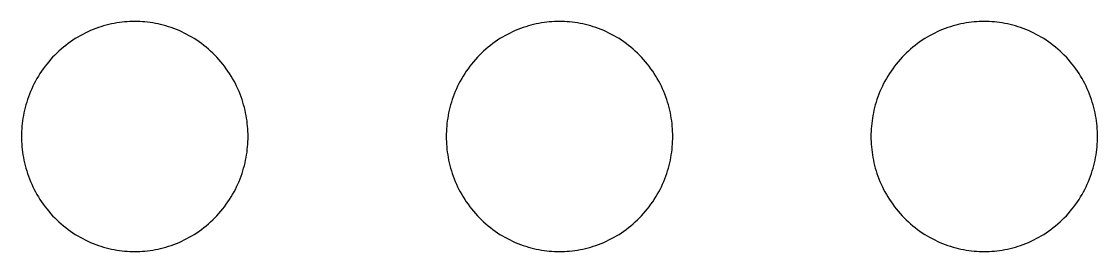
# Model space of a CAD drawing. Header units: millimetres. Extents: x 0 to 4030, y -54 to 2762.
# Drawn here: x 1748.37 to 1780.27, y 478.37 to 485.21 of the extents above; entities that cross this region are included whole.
import ezdxf

# ---------------------------------------------------------------- set-up
doc = ezdxf.new("R2010")
doc.units = ezdxf.units.MM
doc.header["$MEASUREMENT"] = 0
doc.layers.add('Utwórz2D linie widoczne', color=7, linetype='Continuous', true_color=0x000000)

msp = doc.modelspace()

# ---------------------------------------------------------------- linework, layer by layer
at = {"layer": 'Utwórz2D linie widoczne'}
for p, q in [((1750.411, 484.934), (1750.334, 484.9)), ((1750.488, 484.966), (1750.411, 484.934)), ((1750.566, 484.996), (1750.488, 484.966)), ((1750.644, 485.024), (1750.566, 484.996)), ((1750.722, 485.05), (1750.644, 485.024)), ((1750.8, 485.074), (1750.722, 485.05)), ((1750.879, 485.096), (1750.8, 485.074)), ((1750.957, 485.116), (1750.879, 485.096)), ((1751.035, 485.133), (1750.957, 485.116)), ((1751.113, 485.149), (1751.035, 485.133)), ((1751.191, 485.163), (1751.113, 485.149)), ((1751.269, 485.174), (1751.191, 485.163)), ((1751.346, 485.184), (1751.269, 485.174)), ((1751.423, 485.192), (1751.346, 485.184)), ((1751.499, 485.198), (1751.423, 485.192)), ((1751.575, 485.203), (1751.499, 485.198)), ((1751.65, 485.205), (1751.575, 485.203)), ((1751.724, 485.206), (1751.65, 485.205)), ((1751.799, 485.205), (1751.724, 485.206)), ((1751.874, 485.203), (1751.799, 485.205)), ((1751.95, 485.198), (1751.874, 485.203)), ((1752.026, 485.192), (1751.95, 485.198)), ((1752.103, 485.184), (1752.026, 485.192)), ((1752.18, 485.174), (1752.103, 485.184)), ((1752.258, 485.163), (1752.18, 485.174)), ((1752.336, 485.149), (1752.258, 485.163)), ((1752.414, 485.133), (1752.336, 485.149)), ((1752.492, 485.116), (1752.414, 485.133)), ((1752.57, 485.096), (1752.492, 485.116)), ((1752.648, 485.074), (1752.57, 485.096)), ((1752.727, 485.05), (1752.648, 485.074)), ((1752.805, 485.024), (1752.727, 485.05)), ((1752.883, 484.996), (1752.805, 485.024)), ((1752.961, 484.966), (1752.883, 484.996)), ((1753.038, 484.934), (1752.961, 484.966)), ((1753.115, 484.9), (1753.038, 484.934)), ((1763.004, 484.934), (1762.927, 484.9)), ((1763.081, 484.966), (1763.004, 484.934)), ((1763.159, 484.996), (1763.081, 484.966)), ((1763.237, 485.024), (1763.159, 484.996)), ((1763.315, 485.05), (1763.237, 485.024)), ((1763.394, 485.074), (1763.315, 485.05)), ((1763.472, 485.096), (1763.394, 485.074)), ((1763.55, 485.116), (1763.472, 485.096)), ((1763.628, 485.133), (1763.55, 485.116)), ((1763.706, 485.149), (1763.628, 485.133)), ((1763.784, 485.163), (1763.706, 485.149)), ((1763.862, 485.174), (1763.784, 485.163)), ((1763.939, 485.184), (1763.862, 485.174)), ((1764.016, 485.192), (1763.939, 485.184)), ((1764.092, 485.198), (1764.016, 485.192)), ((1764.168, 485.203), (1764.092, 485.198)), ((1764.243, 485.205), (1764.168, 485.203)), ((1764.318, 485.206), (1764.243, 485.205)), ((1764.392, 485.205), (1764.318, 485.206)), ((1764.467, 485.203), (1764.392, 485.205)), ((1764.543, 485.198), (1764.467, 485.203)), ((1764.619, 485.192), (1764.543, 485.198)), ((1764.696, 485.184), (1764.619, 485.192)), ((1764.773, 485.174), (1764.696, 485.184)), ((1764.851, 485.163), (1764.773, 485.174)), ((1764.929, 485.149), (1764.851, 485.163)), ((1765.007, 485.133), (1764.929, 485.149)), ((1765.085, 485.116), (1765.007, 485.133)), ((1765.163, 485.096), (1765.085, 485.116)), ((1765.242, 485.074), (1765.163, 485.096)), ((1765.32, 485.05), (1765.242, 485.074)), ((1765.398, 485.024), (1765.32, 485.05)), ((1765.476, 484.996), (1765.398, 485.024)), ((1765.554, 484.966), (1765.476, 484.996)), ((1765.631, 484.934), (1765.554, 484.966)), ((1765.708, 484.9), (1765.631, 484.934)), ((1775.597, 484.934), (1775.52, 484.9)), ((1775.675, 484.966), (1775.597, 484.934)), ((1775.752, 484.996), (1775.675, 484.966)), ((1775.83, 485.024), (1775.752, 484.996)), ((1775.908, 485.05), (1775.83, 485.024)), ((1775.987, 485.074), (1775.908, 485.05)), ((1776.065, 485.096), (1775.987, 485.074)), ((1776.143, 485.116), (1776.065, 485.096)), ((1776.222, 485.133), (1776.143, 485.116)), ((1776.3, 485.149), (1776.222, 485.133)), ((1776.377, 485.163), (1776.3, 485.149)), ((1776.455, 485.174), (1776.377, 485.163)), ((1776.532, 485.184), (1776.455, 485.174)), ((1776.609, 485.192), (1776.532, 485.184)), ((1776.685, 485.198), (1776.609, 485.192)), ((1776.761, 485.203), (1776.685, 485.198)), ((1776.836, 485.205), (1776.761, 485.203)), ((1776.911, 485.206), (1776.836, 485.205)), ((1776.985, 485.205), (1776.911, 485.206)), ((1777.06, 485.203), (1776.985, 485.205)), ((1777.136, 485.198), (1777.06, 485.203)), ((1777.212, 485.192), (1777.136, 485.198)), ((1777.289, 485.184), (1777.212, 485.192)), ((1777.366, 485.174), (1777.289, 485.184)), ((1777.444, 485.163), (1777.366, 485.174)), ((1777.522, 485.149), (1777.444, 485.163)), ((1777.6, 485.133), (1777.522, 485.149)), ((1777.678, 485.116), (1777.6, 485.133)), ((1777.756, 485.096), (1777.678, 485.116)), ((1777.835, 485.074), (1777.756, 485.096)), ((1777.913, 485.05), (1777.835, 485.074)), ((1777.991, 485.024), (1777.913, 485.05)), ((1778.069, 484.996), (1777.991, 485.024)), ((1778.147, 484.966), (1778.069, 484.996)), ((1778.224, 484.934), (1778.147, 484.966)), ((1778.301, 484.9), (1778.224, 484.934)), ((1749.815, 484.6), (1749.745, 484.549)), ((1749.887, 484.649), (1749.815, 484.6)), ((1749.959, 484.696), (1749.887, 484.649)), ((1750.033, 484.741), (1749.959, 484.696)), ((1750.107, 484.784), (1750.033, 484.741)), ((1750.182, 484.824), (1750.107, 484.784)), ((1750.258, 484.863), (1750.182, 484.824)), ((1750.334, 484.9), (1750.258, 484.863)), ((1753.191, 484.863), (1753.115, 484.9)), ((1753.267, 484.824), (1753.191, 484.863)), ((1753.342, 484.784), (1753.267, 484.824)), ((1753.416, 484.741), (1753.342, 484.784)), ((1753.49, 484.696), (1753.416, 484.741)), ((1753.562, 484.649), (1753.49, 484.696)), ((1753.634, 484.6), (1753.562, 484.649)), ((1753.704, 484.549), (1753.634, 484.6)), ((1762.408, 484.6), (1762.338, 484.549)), ((1762.48, 484.649), (1762.408, 484.6)), ((1762.552, 484.696), (1762.48, 484.649)), ((1762.626, 484.741), (1762.552, 484.696)), ((1762.7, 484.784), (1762.626, 484.741)), ((1762.775, 484.824), (1762.7, 484.784)), ((1762.851, 484.863), (1762.775, 484.824)), ((1762.927, 484.9), (1762.851, 484.863)), ((1765.784, 484.863), (1765.708, 484.9)), ((1765.86, 484.824), (1765.784, 484.863)), ((1765.935, 484.784), (1765.86, 484.824)), ((1766.009, 484.741), (1765.935, 484.784)), ((1766.083, 484.696), (1766.009, 484.741)), ((1766.155, 484.649), (1766.083, 484.696)), ((1766.227, 484.6), (1766.155, 484.649)), ((1766.297, 484.549), (1766.227, 484.6)), ((1775.002, 484.6), (1774.931, 484.549)), ((1775.073, 484.649), (1775.002, 484.6)), ((1775.146, 484.696), (1775.073, 484.649)), ((1775.219, 484.741), (1775.146, 484.696)), ((1775.293, 484.784), (1775.219, 484.741)), ((1775.368, 484.824), (1775.293, 484.784)), ((1775.444, 484.863), (1775.368, 484.824)), ((1775.52, 484.9), (1775.444, 484.863)), ((1778.377, 484.863), (1778.301, 484.9)), ((1778.453, 484.824), (1778.377, 484.863)), ((1778.528, 484.784), (1778.453, 484.824)), ((1778.602, 484.741), (1778.528, 484.784)), ((1778.676, 484.696), (1778.602, 484.741)), ((1778.748, 484.649), (1778.676, 484.696)), ((1778.82, 484.6), (1778.748, 484.649)), ((1778.89, 484.549), (1778.82, 484.6)), ((1749.476, 484.327), (1749.412, 484.267)), ((1749.541, 484.385), (1749.476, 484.327)), ((1749.608, 484.442), (1749.541, 484.385)), ((1749.676, 484.497), (1749.608, 484.442)), ((1749.745, 484.549), (1749.676, 484.497)), ((1753.773, 484.497), (1753.704, 484.549)), ((1753.841, 484.442), (1753.773, 484.497)), ((1753.908, 484.385), (1753.841, 484.442)), ((1753.973, 484.327), (1753.908, 484.385)), ((1754.037, 484.267), (1753.973, 484.327)), ((1762.069, 484.327), (1762.005, 484.267)), ((1762.134, 484.385), (1762.069, 484.327)), ((1762.201, 484.442), (1762.134, 484.385)), ((1762.269, 484.497), (1762.201, 484.442)), ((1762.338, 484.549), (1762.269, 484.497)), ((1766.366, 484.497), (1766.297, 484.549)), ((1766.434, 484.442), (1766.366, 484.497)), ((1766.501, 484.385), (1766.434, 484.442)), ((1766.566, 484.327), (1766.501, 484.385)), ((1766.63, 484.267), (1766.566, 484.327)), ((1774.662, 484.327), (1774.598, 484.267)), ((1774.727, 484.385), (1774.662, 484.327)), ((1774.794, 484.442), (1774.727, 484.385)), ((1774.862, 484.497), (1774.794, 484.442)), ((1774.931, 484.549), (1774.862, 484.497)), ((1778.959, 484.497), (1778.89, 484.549)), ((1779.027, 484.442), (1778.959, 484.497)), ((1779.094, 484.385), (1779.027, 484.442)), ((1779.159, 484.327), (1779.094, 484.385)), ((1779.223, 484.267), (1779.159, 484.327)), ((1749.173, 484.011), (1749.117, 483.943)), ((1749.23, 484.077), (1749.173, 484.011)), ((1749.289, 484.142), (1749.23, 484.077)), ((1749.35, 484.205), (1749.289, 484.142)), ((1749.412, 484.267), (1749.35, 484.205)), ((1754.099, 484.205), (1754.037, 484.267)), ((1754.16, 484.142), (1754.099, 484.205)), ((1754.219, 484.077), (1754.16, 484.142)), ((1754.276, 484.011), (1754.219, 484.077)), ((1754.332, 483.943), (1754.276, 484.011)), ((1761.766, 484.011), (1761.71, 483.943)), ((1761.823, 484.077), (1761.766, 484.011)), ((1761.882, 484.142), (1761.823, 484.077)), ((1761.943, 484.205), (1761.882, 484.142)), ((1762.005, 484.267), (1761.943, 484.205)), ((1766.692, 484.205), (1766.63, 484.267)), ((1766.753, 484.142), (1766.692, 484.205)), ((1766.812, 484.077), (1766.753, 484.142)), ((1766.869, 484.011), (1766.812, 484.077)), ((1766.925, 483.943), (1766.869, 484.011)), ((1774.359, 484.011), (1774.304, 483.943)), ((1774.416, 484.077), (1774.359, 484.011)), ((1774.475, 484.142), (1774.416, 484.077)), ((1774.536, 484.205), (1774.475, 484.142)), ((1774.598, 484.267), (1774.536, 484.205)), ((1779.285, 484.205), (1779.223, 484.267)), ((1779.346, 484.142), (1779.285, 484.205)), ((1779.405, 484.077), (1779.346, 484.142)), ((1779.462, 484.011), (1779.405, 484.077)), ((1779.518, 483.943), (1779.462, 484.011)), ((1748.914, 483.659), (1748.868, 483.585)), ((1748.962, 483.732), (1748.914, 483.659)), ((1749.012, 483.803), (1748.962, 483.732)), ((1749.064, 483.874), (1749.012, 483.803)), ((1749.117, 483.943), (1749.064, 483.874)), ((1754.385, 483.874), (1754.332, 483.943)), ((1754.437, 483.803), (1754.385, 483.874)), ((1754.487, 483.732), (1754.437, 483.803)), ((1754.535, 483.659), (1754.487, 483.732)), ((1754.581, 483.585), (1754.535, 483.659)), ((1761.507, 483.659), (1761.461, 483.585)), ((1761.555, 483.732), (1761.507, 483.659)), ((1761.605, 483.803), (1761.555, 483.732)), ((1761.657, 483.874), (1761.605, 483.803)), ((1761.71, 483.943), (1761.657, 483.874)), ((1766.978, 483.874), (1766.925, 483.943)), ((1767.03, 483.803), (1766.978, 483.874)), ((1767.08, 483.732), (1767.03, 483.803)), ((1767.128, 483.659), (1767.08, 483.732)), ((1767.174, 483.585), (1767.128, 483.659)), ((1774.1, 483.659), (1774.054, 483.585)), ((1774.148, 483.732), (1774.1, 483.659)), ((1774.198, 483.803), (1774.148, 483.732)), ((1774.25, 483.874), (1774.198, 483.803)), ((1774.304, 483.943), (1774.25, 483.874)), ((1779.571, 483.874), (1779.518, 483.943)), ((1779.623, 483.803), (1779.571, 483.874)), ((1779.673, 483.732), (1779.623, 483.803)), ((1779.721, 483.659), (1779.673, 483.732)), ((1779.767, 483.585), (1779.721, 483.659)), ((1748.741, 483.359), (1748.704, 483.282)), ((1748.781, 483.435), (1748.741, 483.359)), ((1748.824, 483.511), (1748.781, 483.435)), ((1748.868, 483.585), (1748.824, 483.511)), ((1754.625, 483.511), (1754.581, 483.585)), ((1754.667, 483.435), (1754.625, 483.511)), ((1754.707, 483.359), (1754.667, 483.435)), ((1754.745, 483.282), (1754.707, 483.359)), ((1761.335, 483.359), (1761.297, 483.282)), ((1761.375, 483.435), (1761.335, 483.359)), ((1761.417, 483.511), (1761.375, 483.435)), ((1761.461, 483.585), (1761.417, 483.511)), ((1767.218, 483.511), (1767.174, 483.585)), ((1767.261, 483.435), (1767.218, 483.511)), ((1767.301, 483.359), (1767.261, 483.435)), ((1767.339, 483.282), (1767.301, 483.359)), ((1773.928, 483.359), (1773.89, 483.282)), ((1773.968, 483.435), (1773.928, 483.359)), ((1774.01, 483.511), (1773.968, 483.435)), ((1774.054, 483.585), (1774.01, 483.511)), ((1779.812, 483.511), (1779.767, 483.585)), ((1779.854, 483.435), (1779.812, 483.511)), ((1779.894, 483.359), (1779.854, 483.435)), ((1779.932, 483.282), (1779.894, 483.359)), ((1748.602, 483.047), (1748.572, 482.968)), ((1748.634, 483.126), (1748.602, 483.047)), ((1748.668, 483.204), (1748.634, 483.126)), ((1748.704, 483.282), (1748.668, 483.204)), ((1754.781, 483.204), (1754.745, 483.282)), ((1754.815, 483.126), (1754.781, 483.204)), ((1754.847, 483.047), (1754.815, 483.126)), ((1754.876, 482.968), (1754.847, 483.047)), ((1761.195, 483.047), (1761.166, 482.968)), ((1761.227, 483.126), (1761.195, 483.047)), ((1761.261, 483.204), (1761.227, 483.126)), ((1761.297, 483.282), (1761.261, 483.204)), ((1767.374, 483.204), (1767.339, 483.282)), ((1767.408, 483.126), (1767.374, 483.204)), ((1767.44, 483.047), (1767.408, 483.126)), ((1767.47, 482.968), (1767.44, 483.047)), ((1773.788, 483.047), (1773.759, 482.968)), ((1773.82, 483.126), (1773.788, 483.047)), ((1773.854, 483.204), (1773.82, 483.126)), ((1773.89, 483.282), (1773.854, 483.204)), ((1779.967, 483.204), (1779.932, 483.282)), ((1780.001, 483.126), (1779.967, 483.204)), ((1780.033, 483.047), (1780.001, 483.126)), ((1780.063, 482.968), (1780.033, 483.047)), ((1748.496, 482.73), (1748.475, 482.65)), ((1748.519, 482.809), (1748.496, 482.73)), ((1748.545, 482.889), (1748.519, 482.809)), ((1748.572, 482.968), (1748.545, 482.889)), ((1754.904, 482.889), (1754.876, 482.968)), ((1754.93, 482.809), (1754.904, 482.889)), ((1754.953, 482.73), (1754.93, 482.809)), ((1754.974, 482.65), (1754.953, 482.73)), ((1761.089, 482.73), (1761.068, 482.65)), ((1761.112, 482.809), (1761.089, 482.73)), ((1761.138, 482.889), (1761.112, 482.809)), ((1761.166, 482.968), (1761.138, 482.889)), ((1767.497, 482.889), (1767.47, 482.968)), ((1767.523, 482.809), (1767.497, 482.889)), ((1767.546, 482.73), (1767.523, 482.809)), ((1767.567, 482.65), (1767.546, 482.73)), ((1773.682, 482.73), (1773.661, 482.65)), ((1773.706, 482.809), (1773.682, 482.73)), ((1773.731, 482.889), (1773.706, 482.809)), ((1773.759, 482.968), (1773.731, 482.889)), ((1780.09, 482.889), (1780.063, 482.968)), ((1780.116, 482.809), (1780.09, 482.889)), ((1780.139, 482.73), (1780.116, 482.809)), ((1780.161, 482.65), (1780.139, 482.73)), ((1748.422, 482.411), (1748.409, 482.332)), ((1748.438, 482.491), (1748.422, 482.411)), ((1748.455, 482.57), (1748.438, 482.491)), ((1748.475, 482.65), (1748.455, 482.57)), ((1754.994, 482.57), (1754.974, 482.65)), ((1755.011, 482.491), (1754.994, 482.57)), ((1755.027, 482.411), (1755.011, 482.491)), ((1755.04, 482.332), (1755.027, 482.411)), ((1761.015, 482.411), (1761.002, 482.332)), ((1761.031, 482.491), (1761.015, 482.411)), ((1761.048, 482.57), (1761.031, 482.491)), ((1761.068, 482.65), (1761.048, 482.57)), ((1767.587, 482.57), (1767.567, 482.65)), ((1767.604, 482.491), (1767.587, 482.57)), ((1767.62, 482.411), (1767.604, 482.491)), ((1767.633, 482.332), (1767.62, 482.411)), ((1773.609, 482.411), (1773.595, 482.332)), ((1773.624, 482.491), (1773.609, 482.411)), ((1773.641, 482.57), (1773.624, 482.491)), ((1773.661, 482.65), (1773.641, 482.57)), ((1780.18, 482.57), (1780.161, 482.65)), ((1780.197, 482.491), (1780.18, 482.57)), ((1780.213, 482.411), (1780.197, 482.491)), ((1780.226, 482.332), (1780.213, 482.411)), ((1748.38, 482.096), (1748.374, 482.019)), ((1748.388, 482.175), (1748.38, 482.096)), ((1748.397, 482.253), (1748.388, 482.175)), ((1748.409, 482.332), (1748.397, 482.253)), ((1755.052, 482.253), (1755.04, 482.332)), ((1755.061, 482.175), (1755.052, 482.253)), ((1755.069, 482.096), (1755.061, 482.175)), ((1755.075, 482.019), (1755.069, 482.096)), ((1760.973, 482.096), (1760.967, 482.019)), ((1760.981, 482.175), (1760.973, 482.096)), ((1760.99, 482.253), (1760.981, 482.175)), ((1761.002, 482.332), (1760.99, 482.253)), ((1767.645, 482.253), (1767.633, 482.332)), ((1767.654, 482.175), (1767.645, 482.253)), ((1767.662, 482.096), (1767.654, 482.175)), ((1767.668, 482.019), (1767.662, 482.096)), ((1773.566, 482.096), (1773.56, 482.019)), ((1773.574, 482.175), (1773.566, 482.096)), ((1773.584, 482.253), (1773.574, 482.175)), ((1773.595, 482.332), (1773.584, 482.253)), ((1780.238, 482.253), (1780.226, 482.332)), ((1780.247, 482.175), (1780.238, 482.253)), ((1780.255, 482.096), (1780.247, 482.175)), ((1780.261, 482.019), (1780.255, 482.096)), ((1748.367, 481.865), (1748.366, 481.789)), ((1748.366, 481.789), (1748.367, 481.714)), ((1748.37, 481.942), (1748.367, 481.865)), ((1748.374, 482.019), (1748.37, 481.942)), ((1755.079, 481.942), (1755.075, 482.019)), ((1755.082, 481.865), (1755.079, 481.942)), ((1755.083, 481.789), (1755.082, 481.865)), ((1755.082, 481.714), (1755.083, 481.789)), ((1760.96, 481.865), (1760.959, 481.789)), ((1760.959, 481.789), (1760.96, 481.714)), ((1760.963, 481.942), (1760.96, 481.865)), ((1760.967, 482.019), (1760.963, 481.942)), ((1767.672, 481.942), (1767.668, 482.019)), ((1767.675, 481.865), (1767.672, 481.942)), ((1767.676, 481.789), (1767.675, 481.865)), ((1767.675, 481.714), (1767.676, 481.789)), ((1773.553, 481.865), (1773.552, 481.789)), ((1773.552, 481.789), (1773.553, 481.714)), ((1773.556, 481.942), (1773.553, 481.865)), ((1773.56, 482.019), (1773.556, 481.942)), ((1780.265, 481.942), (1780.261, 482.019)), ((1780.268, 481.865), (1780.265, 481.942)), ((1780.269, 481.789), (1780.268, 481.865)), ((1780.268, 481.714), (1780.269, 481.789)), ((1748.367, 481.714), (1748.37, 481.637)), ((1748.37, 481.637), (1748.374, 481.56)), ((1748.374, 481.56), (1748.38, 481.482)), ((1748.38, 481.482), (1748.388, 481.404)), ((1755.061, 481.404), (1755.069, 481.482)), ((1755.069, 481.482), (1755.075, 481.56)), ((1755.075, 481.56), (1755.079, 481.637)), ((1755.079, 481.637), (1755.082, 481.714)), ((1760.96, 481.714), (1760.963, 481.637)), ((1760.963, 481.637), (1760.967, 481.56)), ((1760.967, 481.56), (1760.973, 481.482)), ((1760.973, 481.482), (1760.981, 481.404)), ((1767.654, 481.404), (1767.662, 481.482)), ((1767.662, 481.482), (1767.668, 481.56)), ((1767.668, 481.56), (1767.672, 481.637)), ((1767.672, 481.637), (1767.675, 481.714)), ((1773.553, 481.714), (1773.556, 481.637)), ((1773.556, 481.637), (1773.56, 481.56)), ((1773.56, 481.56), (1773.566, 481.482)), ((1773.566, 481.482), (1773.574, 481.404)), ((1780.247, 481.404), (1780.255, 481.482)), ((1780.255, 481.482), (1780.261, 481.56)), ((1780.261, 481.56), (1780.265, 481.637)), ((1780.265, 481.637), (1780.268, 481.714)), ((1748.388, 481.404), (1748.397, 481.326)), ((1748.397, 481.326), (1748.409, 481.247)), ((1748.409, 481.247), (1748.422, 481.168)), ((1748.422, 481.168), (1748.438, 481.088)), ((1755.011, 481.088), (1755.027, 481.168)), ((1755.027, 481.168), (1755.04, 481.247)), ((1755.04, 481.247), (1755.052, 481.326)), ((1755.052, 481.326), (1755.061, 481.404)), ((1760.981, 481.404), (1760.99, 481.326)), ((1760.99, 481.326), (1761.002, 481.247)), ((1761.002, 481.247), (1761.015, 481.168)), ((1761.015, 481.168), (1761.031, 481.088)), ((1767.604, 481.088), (1767.62, 481.168)), ((1767.62, 481.168), (1767.633, 481.247)), ((1767.633, 481.247), (1767.645, 481.326)), ((1767.645, 481.326), (1767.654, 481.404)), ((1773.574, 481.404), (1773.584, 481.326)), ((1773.584, 481.326), (1773.595, 481.247)), ((1773.595, 481.247), (1773.609, 481.168)), ((1773.609, 481.168), (1773.624, 481.088)), ((1780.197, 481.088), (1780.213, 481.168)), ((1780.213, 481.168), (1780.226, 481.247)), ((1780.226, 481.247), (1780.238, 481.326)), ((1780.238, 481.326), (1780.247, 481.404)), ((1748.438, 481.088), (1748.455, 481.009)), ((1748.455, 481.009), (1748.475, 480.929)), ((1748.475, 480.929), (1748.496, 480.849)), ((1748.496, 480.849), (1748.519, 480.77)), ((1754.93, 480.77), (1754.953, 480.849)), ((1754.953, 480.849), (1754.974, 480.929)), ((1754.974, 480.929), (1754.994, 481.009)), ((1754.994, 481.009), (1755.011, 481.088)), ((1761.031, 481.088), (1761.048, 481.009)), ((1761.048, 481.009), (1761.068, 480.929)), ((1761.068, 480.929), (1761.089, 480.849)), ((1761.089, 480.849), (1761.112, 480.77)), ((1767.523, 480.77), (1767.546, 480.849)), ((1767.546, 480.849), (1767.567, 480.929)), ((1767.567, 480.929), (1767.587, 481.009)), ((1767.587, 481.009), (1767.604, 481.088)), ((1773.624, 481.088), (1773.641, 481.009)), ((1773.641, 481.009), (1773.661, 480.929)), ((1773.661, 480.929), (1773.682, 480.849)), ((1773.682, 480.849), (1773.706, 480.77)), ((1780.116, 480.77), (1780.139, 480.849)), ((1780.139, 480.849), (1780.161, 480.929)), ((1780.161, 480.929), (1780.18, 481.009)), ((1780.18, 481.009), (1780.197, 481.088)), ((1748.519, 480.77), (1748.545, 480.69)), ((1748.545, 480.69), (1748.572, 480.611)), ((1748.572, 480.611), (1748.602, 480.532)), ((1748.602, 480.532), (1748.634, 480.453)), ((1748.634, 480.453), (1748.668, 480.375)), ((1754.781, 480.375), (1754.815, 480.453)), ((1754.815, 480.453), (1754.847, 480.532)), ((1754.847, 480.532), (1754.876, 480.611)), ((1754.876, 480.611), (1754.904, 480.69)), ((1754.904, 480.69), (1754.93, 480.77)), ((1761.112, 480.77), (1761.138, 480.69)), ((1761.138, 480.69), (1761.166, 480.611)), ((1761.166, 480.611), (1761.195, 480.532)), ((1761.195, 480.532), (1761.227, 480.453)), ((1761.227, 480.453), (1761.261, 480.375)), ((1767.374, 480.375), (1767.408, 480.453)), ((1767.408, 480.453), (1767.44, 480.532)), ((1767.44, 480.532), (1767.47, 480.611)), ((1767.47, 480.611), (1767.497, 480.69)), ((1767.497, 480.69), (1767.523, 480.77)), ((1773.706, 480.77), (1773.731, 480.69)), ((1773.731, 480.69), (1773.759, 480.611)), ((1773.759, 480.611), (1773.788, 480.532)), ((1773.788, 480.532), (1773.82, 480.453)), ((1773.82, 480.453), (1773.854, 480.375)), ((1779.967, 480.375), (1780.001, 480.453)), ((1780.001, 480.453), (1780.033, 480.532)), ((1780.033, 480.532), (1780.063, 480.611)), ((1780.063, 480.611), (1780.09, 480.69)), ((1780.09, 480.69), (1780.116, 480.77)), ((1748.668, 480.375), (1748.704, 480.297)), ((1748.704, 480.297), (1748.741, 480.22)), ((1748.741, 480.22), (1748.781, 480.144)), ((1748.781, 480.144), (1748.824, 480.068)), ((1754.625, 480.068), (1754.667, 480.144)), ((1754.667, 480.144), (1754.707, 480.22)), ((1754.707, 480.22), (1754.745, 480.297)), ((1754.745, 480.297), (1754.781, 480.375)), ((1761.261, 480.375), (1761.297, 480.297)), ((1761.297, 480.297), (1761.335, 480.22)), ((1761.335, 480.22), (1761.375, 480.144)), ((1761.375, 480.144), (1761.417, 480.068)), ((1767.218, 480.068), (1767.261, 480.144)), ((1767.261, 480.144), (1767.301, 480.22)), ((1767.301, 480.22), (1767.339, 480.297)), ((1767.339, 480.297), (1767.374, 480.375)), ((1773.854, 480.375), (1773.89, 480.297)), ((1773.89, 480.297), (1773.928, 480.22)), ((1773.928, 480.22), (1773.968, 480.144)), ((1773.968, 480.144), (1774.01, 480.068)), ((1779.812, 480.068), (1779.854, 480.144)), ((1779.854, 480.144), (1779.894, 480.22)), ((1779.894, 480.22), (1779.932, 480.297)), ((1779.932, 480.297), (1779.967, 480.375)), ((1748.824, 480.068), (1748.868, 479.994)), ((1748.868, 479.994), (1748.914, 479.92)), ((1748.914, 479.92), (1748.962, 479.847)), ((1748.962, 479.847), (1749.012, 479.776)), ((1754.437, 479.776), (1754.487, 479.847)), ((1754.487, 479.847), (1754.535, 479.92)), ((1754.535, 479.92), (1754.581, 479.994)), ((1754.581, 479.994), (1754.625, 480.068)), ((1761.417, 480.068), (1761.461, 479.994)), ((1761.461, 479.994), (1761.507, 479.92)), ((1761.507, 479.92), (1761.555, 479.847)), ((1761.555, 479.847), (1761.605, 479.776)), ((1767.03, 479.776), (1767.08, 479.847)), ((1767.08, 479.847), (1767.128, 479.92)), ((1767.128, 479.92), (1767.174, 479.994)), ((1767.174, 479.994), (1767.218, 480.068)), ((1774.01, 480.068), (1774.054, 479.994)), ((1774.054, 479.994), (1774.1, 479.92)), ((1774.1, 479.92), (1774.148, 479.847)), ((1774.148, 479.847), (1774.198, 479.776)), ((1779.623, 479.776), (1779.673, 479.847)), ((1779.673, 479.847), (1779.721, 479.92)), ((1779.721, 479.92), (1779.767, 479.994)), ((1779.767, 479.994), (1779.812, 480.068)), ((1749.012, 479.776), (1749.064, 479.705)), ((1749.064, 479.705), (1749.117, 479.636)), ((1749.117, 479.636), (1749.173, 479.568)), ((1749.173, 479.568), (1749.23, 479.502)), ((1749.23, 479.502), (1749.289, 479.437)), ((1754.16, 479.437), (1754.219, 479.502)), ((1754.219, 479.502), (1754.276, 479.568)), ((1754.276, 479.568), (1754.332, 479.636)), ((1754.332, 479.636), (1754.385, 479.705)), ((1754.385, 479.705), (1754.437, 479.776)), ((1761.605, 479.776), (1761.657, 479.705)), ((1761.657, 479.705), (1761.71, 479.636)), ((1761.71, 479.636), (1761.766, 479.568)), ((1761.766, 479.568), (1761.823, 479.502)), ((1761.823, 479.502), (1761.882, 479.437)), ((1766.753, 479.437), (1766.812, 479.502)), ((1766.812, 479.502), (1766.869, 479.568)), ((1766.869, 479.568), (1766.925, 479.636)), ((1766.925, 479.636), (1766.978, 479.705)), ((1766.978, 479.705), (1767.03, 479.776)), ((1774.198, 479.776), (1774.25, 479.705)), ((1774.25, 479.705), (1774.304, 479.636)), ((1774.304, 479.636), (1774.359, 479.568)), ((1774.359, 479.568), (1774.416, 479.502)), ((1774.416, 479.502), (1774.475, 479.437)), ((1779.346, 479.437), (1779.405, 479.502)), ((1779.405, 479.502), (1779.462, 479.568)), ((1779.462, 479.568), (1779.518, 479.636)), ((1779.518, 479.636), (1779.571, 479.705)), ((1779.571, 479.705), (1779.623, 479.776)), ((1749.289, 479.437), (1749.35, 479.374)), ((1749.35, 479.374), (1749.412, 479.312)), ((1749.412, 479.312), (1749.476, 479.252)), ((1749.476, 479.252), (1749.541, 479.193)), ((1749.541, 479.193), (1749.608, 479.137)), ((1753.841, 479.137), (1753.908, 479.193)), ((1753.908, 479.193), (1753.973, 479.252)), ((1753.973, 479.252), (1754.037, 479.312)), ((1754.037, 479.312), (1754.099, 479.374)), ((1754.099, 479.374), (1754.16, 479.437)), ((1761.882, 479.437), (1761.943, 479.374)), ((1761.943, 479.374), (1762.005, 479.312)), ((1762.005, 479.312), (1762.069, 479.252)), ((1762.069, 479.252), (1762.134, 479.193)), ((1762.134, 479.193), (1762.201, 479.137)), ((1766.434, 479.137), (1766.501, 479.193)), ((1766.501, 479.193), (1766.566, 479.252)), ((1766.566, 479.252), (1766.63, 479.312)), ((1766.63, 479.312), (1766.692, 479.374)), ((1766.692, 479.374), (1766.753, 479.437)), ((1774.475, 479.437), (1774.536, 479.374)), ((1774.536, 479.374), (1774.598, 479.312)), ((1774.598, 479.312), (1774.662, 479.252)), ((1774.662, 479.252), (1774.727, 479.193)), ((1774.727, 479.193), (1774.794, 479.137)), ((1779.027, 479.137), (1779.094, 479.193)), ((1779.094, 479.193), (1779.159, 479.252)), ((1779.159, 479.252), (1779.223, 479.312)), ((1779.223, 479.312), (1779.285, 479.374)), ((1779.285, 479.374), (1779.346, 479.437)), ((1749.608, 479.137), (1749.676, 479.082)), ((1749.676, 479.082), (1749.745, 479.03)), ((1749.745, 479.03), (1749.815, 478.979)), ((1749.815, 478.979), (1749.887, 478.93)), ((1749.887, 478.93), (1749.959, 478.883)), ((1749.959, 478.883), (1750.033, 478.838)), ((1753.416, 478.838), (1753.49, 478.883)), ((1753.49, 478.883), (1753.562, 478.93)), ((1753.562, 478.93), (1753.634, 478.979)), ((1753.634, 478.979), (1753.704, 479.03)), ((1753.704, 479.03), (1753.773, 479.082)), ((1753.773, 479.082), (1753.841, 479.137)), ((1762.201, 479.137), (1762.269, 479.082)), ((1762.269, 479.082), (1762.338, 479.03)), ((1762.338, 479.03), (1762.408, 478.979)), ((1762.408, 478.979), (1762.48, 478.93)), ((1762.48, 478.93), (1762.552, 478.883)), ((1762.552, 478.883), (1762.626, 478.838)), ((1766.009, 478.838), (1766.083, 478.883)), ((1766.083, 478.883), (1766.155, 478.93)), ((1766.155, 478.93), (1766.227, 478.979)), ((1766.227, 478.979), (1766.297, 479.03)), ((1766.297, 479.03), (1766.366, 479.082)), ((1766.366, 479.082), (1766.434, 479.137)), ((1774.794, 479.137), (1774.862, 479.082)), ((1774.862, 479.082), (1774.931, 479.03)), ((1774.931, 479.03), (1775.002, 478.979)), ((1775.002, 478.979), (1775.073, 478.93)), ((1775.073, 478.93), (1775.146, 478.883)), ((1775.146, 478.883), (1775.219, 478.838)), ((1778.602, 478.838), (1778.676, 478.883)), ((1778.676, 478.883), (1778.748, 478.93)), ((1778.748, 478.93), (1778.82, 478.979)), ((1778.82, 478.979), (1778.89, 479.03)), ((1778.89, 479.03), (1778.959, 479.082)), ((1778.959, 479.082), (1779.027, 479.137)), ((1750.033, 478.838), (1750.107, 478.795)), ((1750.107, 478.795), (1750.182, 478.755)), ((1750.182, 478.755), (1750.258, 478.716)), ((1750.258, 478.716), (1750.334, 478.679)), ((1750.334, 478.679), (1750.411, 478.645)), ((1750.411, 478.645), (1750.488, 478.613)), ((1750.488, 478.613), (1750.566, 478.583)), ((1750.566, 478.583), (1750.644, 478.555)), ((1750.644, 478.555), (1750.722, 478.529)), ((1752.727, 478.529), (1752.805, 478.555)), ((1752.805, 478.555), (1752.883, 478.583)), ((1752.883, 478.583), (1752.961, 478.613)), ((1752.961, 478.613), (1753.038, 478.645)), ((1753.038, 478.645), (1753.115, 478.679)), ((1753.115, 478.679), (1753.191, 478.716)), ((1753.191, 478.716), (1753.267, 478.755)), ((1753.267, 478.755), (1753.342, 478.795)), ((1753.342, 478.795), (1753.416, 478.838)), ((1762.626, 478.838), (1762.7, 478.795)), ((1762.7, 478.795), (1762.775, 478.755)), ((1762.775, 478.755), (1762.851, 478.716)), ((1762.851, 478.716), (1762.927, 478.679)), ((1762.927, 478.679), (1763.004, 478.645)), ((1763.004, 478.645), (1763.081, 478.613)), ((1763.081, 478.613), (1763.159, 478.583)), ((1763.159, 478.583), (1763.237, 478.555)), ((1763.237, 478.555), (1763.315, 478.529)), ((1765.32, 478.529), (1765.398, 478.555)), ((1765.398, 478.555), (1765.476, 478.583)), ((1765.476, 478.583), (1765.554, 478.613)), ((1765.554, 478.613), (1765.631, 478.645)), ((1765.631, 478.645), (1765.708, 478.679)), ((1765.708, 478.679), (1765.784, 478.716)), ((1765.784, 478.716), (1765.86, 478.755)), ((1765.86, 478.755), (1765.935, 478.795)), ((1765.935, 478.795), (1766.009, 478.838)), ((1775.219, 478.838), (1775.293, 478.795)), ((1775.293, 478.795), (1775.368, 478.755)), ((1775.368, 478.755), (1775.444, 478.716)), ((1775.444, 478.716), (1775.52, 478.679)), ((1775.52, 478.679), (1775.597, 478.645)), ((1775.597, 478.645), (1775.675, 478.613)), ((1775.675, 478.613), (1775.752, 478.583)), ((1775.752, 478.583), (1775.83, 478.555)), ((1775.83, 478.555), (1775.908, 478.529)), ((1777.913, 478.529), (1777.991, 478.555)), ((1777.991, 478.555), (1778.069, 478.583)), ((1778.069, 478.583), (1778.147, 478.613)), ((1778.147, 478.613), (1778.224, 478.645)), ((1778.224, 478.645), (1778.301, 478.679)), ((1778.301, 478.679), (1778.377, 478.716)), ((1778.377, 478.716), (1778.453, 478.755)), ((1778.453, 478.755), (1778.528, 478.795)), ((1778.528, 478.795), (1778.602, 478.838)), ((1750.722, 478.529), (1750.8, 478.505)), ((1750.8, 478.505), (1750.879, 478.483)), ((1750.879, 478.483), (1750.957, 478.463)), ((1750.957, 478.463), (1751.035, 478.446)), ((1751.035, 478.446), (1751.113, 478.43)), ((1751.113, 478.43), (1751.191, 478.416)), ((1751.191, 478.416), (1751.269, 478.404)), ((1751.269, 478.404), (1751.346, 478.395)), ((1751.346, 478.395), (1751.423, 478.387)), ((1751.423, 478.387), (1751.499, 478.381)), ((1751.499, 478.381), (1751.575, 478.376)), ((1751.575, 478.376), (1751.65, 478.374)), ((1751.65, 478.374), (1751.724, 478.373)), ((1751.724, 478.373), (1751.799, 478.374)), ((1751.799, 478.374), (1751.874, 478.376)), ((1751.874, 478.376), (1751.95, 478.381)), ((1751.95, 478.381), (1752.026, 478.387)), ((1752.026, 478.387), (1752.103, 478.395)), ((1752.103, 478.395), (1752.18, 478.404)), ((1752.18, 478.404), (1752.258, 478.416)), ((1752.258, 478.416), (1752.336, 478.43)), ((1752.336, 478.43), (1752.414, 478.446)), ((1752.414, 478.446), (1752.492, 478.463)), ((1752.492, 478.463), (1752.57, 478.483)), ((1752.57, 478.483), (1752.648, 478.505)), ((1752.648, 478.505), (1752.727, 478.529)), ((1763.315, 478.529), (1763.394, 478.505)), ((1763.394, 478.505), (1763.472, 478.483)), ((1763.472, 478.483), (1763.55, 478.463)), ((1763.55, 478.463), (1763.628, 478.446)), ((1763.628, 478.446), (1763.706, 478.43)), ((1763.706, 478.43), (1763.784, 478.416)), ((1763.784, 478.416), (1763.862, 478.404)), ((1763.862, 478.404), (1763.939, 478.395)), ((1763.939, 478.395), (1764.016, 478.387)), ((1764.016, 478.387), (1764.092, 478.381)), ((1764.092, 478.381), (1764.168, 478.376)), ((1764.168, 478.376), (1764.243, 478.374)), ((1764.243, 478.374), (1764.318, 478.373)), ((1764.318, 478.373), (1764.392, 478.374)), ((1764.392, 478.374), (1764.467, 478.376)), ((1764.467, 478.376), (1764.543, 478.381)), ((1764.543, 478.381), (1764.619, 478.387)), ((1764.619, 478.387), (1764.696, 478.395)), ((1764.696, 478.395), (1764.773, 478.404)), ((1764.773, 478.404), (1764.851, 478.416)), ((1764.851, 478.416), (1764.929, 478.43)), ((1764.929, 478.43), (1765.007, 478.446)), ((1765.007, 478.446), (1765.085, 478.463)), ((1765.085, 478.463), (1765.163, 478.483)), ((1765.163, 478.483), (1765.242, 478.505)), ((1765.242, 478.505), (1765.32, 478.529)), ((1775.908, 478.529), (1775.987, 478.505)), ((1775.987, 478.505), (1776.065, 478.483)), ((1776.065, 478.483), (1776.143, 478.463)), ((1776.143, 478.463), (1776.222, 478.446)), ((1776.222, 478.446), (1776.3, 478.43)), ((1776.3, 478.43), (1776.377, 478.416)), ((1776.377, 478.416), (1776.455, 478.404)), ((1776.455, 478.404), (1776.532, 478.395)), ((1776.532, 478.395), (1776.609, 478.387)), ((1776.609, 478.387), (1776.685, 478.381)), ((1776.685, 478.381), (1776.761, 478.376)), ((1776.761, 478.376), (1776.836, 478.374)), ((1776.836, 478.374), (1776.911, 478.373)), ((1776.911, 478.373), (1776.985, 478.374)), ((1776.985, 478.374), (1777.06, 478.376)), ((1777.06, 478.376), (1777.136, 478.381)), ((1777.136, 478.381), (1777.212, 478.387)), ((1777.212, 478.387), (1777.289, 478.395)), ((1777.289, 478.395), (1777.366, 478.404)), ((1777.366, 478.404), (1777.444, 478.416)), ((1777.444, 478.416), (1777.522, 478.43)), ((1777.522, 478.43), (1777.6, 478.446)), ((1777.6, 478.446), (1777.678, 478.463)), ((1777.678, 478.463), (1777.756, 478.483)), ((1777.756, 478.483), (1777.835, 478.505)), ((1777.835, 478.505), (1777.913, 478.529))]:
    msp.add_line(p, q, dxfattribs=at)

doc.saveas('drawing.dxf')
